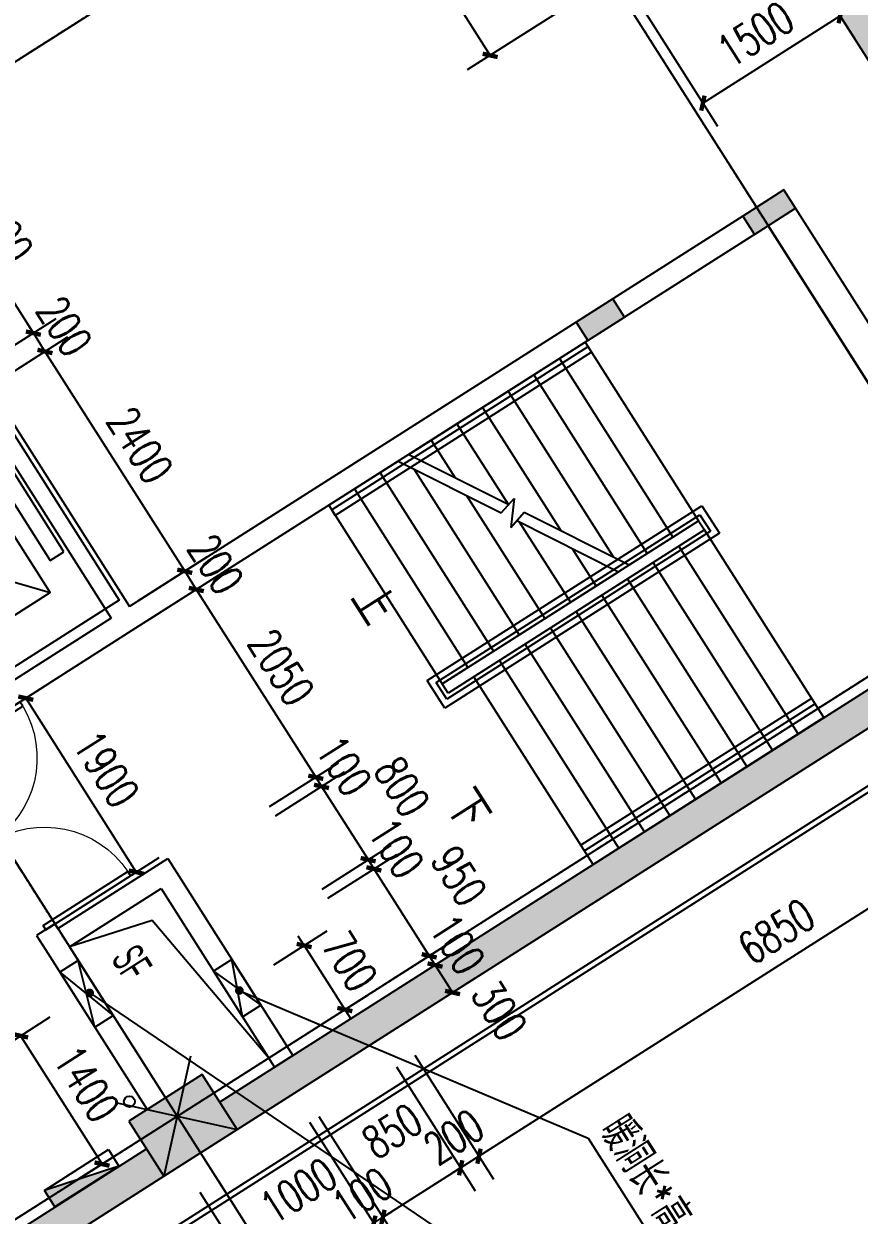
# Model space of a CAD drawing. Extents: x -46296 to 410892, y -135666 to 238728.
# Drawn here: x 126116 to 133817, y 131856 to 142833 of the extents above; entities that cross this region are included whole.
import ezdxf
from ezdxf.xclip import XClip

# ---------------------------------------------------------------- set-up
doc = ezdxf.new("R2010")
doc.units = 0
doc.header["$LTSCALE"] = 10
doc.header["$MEASUREMENT"] = 0
doc.header["$XCLIPFRAME"] = 0
doc.linetypes.add('DOTE', pattern=[2.42, 2, -0.2, 0.02, -0.2])
for name, color, linetype in [('01-标注_尺寸', 124, 'Continuous'), ('01-标注_符号', 200, 'Continuous'), ('02-TEXT_标注', 130, 'Continuous'), ('104-13 B0核心筒$0$02-TEXT_房间', 7, 'Continuous'), ('104-13 B0核心筒$0$05-填充_天正', 26, 'Continuous'), ('104-13 B0核心筒$0$A-E_栏杆', 232, 'Continuous'), ('104-13 B0核心筒$0$A-E_电梯', 171, 'Continuous'), ('104-13 B0核心筒$0$A_STR-砌块墙', 121, 'Continuous'), ('104-13 B0核心筒$0$A_STR-砼墙', 51, 'Continuous'), ('104-13 B0核心筒$0$A_STR-砼柱', 51, 'Continuous'), ('104-13 B0核心筒$0$DIM_SYMB', 3, 'Continuous'), ('104-13 B0核心筒$0$DOOR_FIRE', 220, 'Continuous'), ('104-13 B0核心筒$0$PUB_TEXT', 7, 'Continuous'), ('A-SUR_看线', 231, 'Continuous'), ('A_AXIS-轴线', 36, 'DOTE'), ('EQUIP_消火栓', 7, 'Continuous'), ('PUB_HATCH', 8, 'Continuous'), ('VPIPE-消防', 1, 'TG_XH'), ('看线', 241, 'Continuous')]:
    doc.layers.add(name, color=color, linetype=linetype)
doc.layers.add('04-不打印_面积', color=5, linetype='Continuous', plot=False)
doc.layers.add('104-13 B0核心筒$0$04-不打印_辅助线', color=165, linetype='Continuous', plot=False)
doc.styles.add('104-13 B0核心筒$0$_TCH_DIM', font='ros.shx', dxfattribs={"bigfont": 'jd.shx'})
doc.styles.add('104-13 B0核心筒$0$_TCH_SPACE', font='ros.shx', dxfattribs={"width": 0.75, "height": 5, "bigfont": 'jd.shx'})
doc.styles.add('_TCH_DIM', font='SIMPLEX', dxfattribs={"bigfont": 'GBCBIG'})
doc.styles.add('_TCH_DIM_T3', font='SIMPLEX', dxfattribs={"width": 0.705882, "bigfont": 'GBCBIG'})
doc.styles.add('TG_LINETYPE', font='SIMPLEX', dxfattribs={"width": 0.8, "height": 3, "bigfont": 'HZTXT'})
doc.linetypes.add('TG_XH', pattern='A,5,-0.6,["XH",TG_LINETYPE,S=0.1,R=0,X=-0.52,Y=-0.15],0', length=5.6)
doc.dimstyles.new('_TCH_ARCH&&100', dxfattribs={"dimtxt": 297.5, "dimasz": 100, "dimexe": 250, "dimexo": 300, "dimgap": 126.25, "dimtad": 1, "dimdec": 0, "dimzin": 0, "dimdsep": 46, "dimtxsty": '_TCH_DIM_T3', "dimblk": 'ARCHTICK', "dimcen": 0.09, "dimclrt": 7, "dimazin": 2, "dimtfac": 1, "dimtdec": 0, "dimtix": 1, "dimtmove": 2, "dimatfit": 3, "dimfxl": 0, "dimtolj": 1, "dimtzin": 0, "dimarcsym": 0})

# ---------------------------------------------------------------- blocks, each defined once
blk = doc.blocks.new('104-13 B0核心筒$0$2400x2100')
for p, q in [((650, 1910), (650, 1760)), ((1750, 1910), (650, 1910)), ((1750, 1760), (1750, 1910)), ((650, 1760), (1750, 1760)), ((400, 200), (2000, 1600)), ((400, 1600), (2000, 200))]:
    blk.add_line(p, q)
at = {"color": 0}
for p, q in [((600, 58), (600, 34)), ((1160, 58), (600, 58)), ((1160, 34), (600, 34)), ((1160, 58), (1160, 34)), ((1800, 58), (1240, 58)), ((1240, 58), (1240, 34)), ((1800, 34), (1240, 34)), ((1800, 58), (1800, 34))]:
    blk.add_line(p, q, dxfattribs=at)
blk.add_lwpolyline([(400, 1600), (400, 200), (2000, 200), (2000, 1600), (400, 1600)], close=True)
at = {"layer": '104-13 B0核心筒$0$04-不打印_辅助线'}
blk.add_lwpolyline([(0, 0), (0, 2100), (2400, 2100), (2400, 0), (0, 0)], close=True, dxfattribs=at)
blk = doc.blocks.new('104 轴线')
for p, q in [((-279783, 168880), (-234647, 97919)), ((-287377, 164050), (-242241, 93088)), ((-270370, 111225), (-244634, 127595)), ((-265539, 103631), (-239804, 120001))]:
    blk.add_line(p, q)
blk = doc.blocks.new('104-13 B0核心筒$0$$DorLib2D$00000002')
for p, q in [((-0.5, 0), (-0.5, 0.4875)), ((-0.475, 0.4875), (-0.5, 0.4875)), ((-0.475, 0), (-0.475, 0.4875)), ((0.475, 0), (0.475, 0.4875)), ((0.475, 0.4875), (0.5, 0.4875)), ((0.5, 0), (0.5, 0.4875)), ((-0.5, 0), (-0.475, 0)), ((0.5, 0), (0.475, 0))]:
    blk.add_line(p, q)
at = {"lineweight": 13}
for centre, start, end in [((-0.4875, 0), 0, 88.53072), ((0.4875, 0), 91.46928, 180)]:
    blk.add_arc(centre, 0.4875, start, end, dxfattribs=at)
blk = doc.blocks.new('_FZH')
blk.add_lwpolyline([(-0.5, -0.5), (0.5, -0.5), (0.5, 0.5), (-0.5, 0.5)], close=True)
at = {"layer": 'PUB_HATCH'}
blk.add_solid([(-0.5, -0.5), (0.5, -0.5), (-0.5, 0.5), (0.5, 0.5)], dxfattribs=at)
blk = doc.blocks.new('104-13 B0核心筒')
at = {"layer": '104-13 B0核心筒$0$05-填充_天正'}
for points in [[(49003, 19897), (49001, 19597), (55850, 19600), (55850, 19900)], [(58100, 17600), (57800, 17600), (57800, 9400), (58100, 9400)], [(58100, 8600), (57800, 8600), (57800, 6500), (58100, 6500)]]:
    blk.add_hatch(color=256, dxfattribs=at).paths.add_polyline_path(points)
at = {"layer": '104-13 B0核心筒$0$04-不打印_辅助线'}
for p, q in [((57300, 8600), (58100, 9400)), ((57300, 9400), (58100, 8600))]:
    blk.add_line(p, q, dxfattribs=at)
at = {"layer": '104-13 B0核心筒$0$A-E_栏杆'}
for p, q in [((55550, 13100), (55550, 16100)), ((55550, 16100), (55850, 16100)), ((55610, 13160), (55610, 16040)), ((55610, 16040), (55790, 16040)), ((55790, 16040), (55790, 13160)), ((55850, 16100), (55850, 13100)), ((53750, 16000), (53750, 13200)), ((53810, 16000), (53750, 16000)), ((53810, 16000), (53810, 13200)), ((57590, 16000), (57590, 13480)), ((57650, 16000), (57590, 16000)), ((57650, 16000), (57650, 13480)), ((57650, 13480), (57590, 13480)), ((53810, 13200), (53750, 13200)), ((55850, 13100), (55550, 13100)), ((55790, 13160), (55610, 13160))]:
    blk.add_line(p, q, dxfattribs=at)
at = {"layer": '104-13 B0核心筒$0$A-E_电梯'}
for p, q in [((53700, 14074), (53700, 16000)), ((53700, 16000), (55650, 16000)), ((55650, 15243), (55650, 16000)), ((55750, 16000), (55750, 13480)), ((57800, 16000), (55750, 16000)), ((57800, 16000), (57800, 13480)), ((53700, 15720), (55650, 15720)), ((57800, 15720), (55750, 15720)), ((53700, 15440), (55650, 15440)), ((57800, 15440), (55750, 15440)), ((53700, 15160), (55512, 15160)), ((54721, 14686), (55650, 15243)), ((57800, 15160), (55750, 15160)), ((54749, 14586), (55650, 15126)), ((55650, 13200), (55650, 15126)), ((53700, 14880), (55045, 14880)), ((55239, 14880), (55650, 14880)), ((57800, 14880), (55750, 14880)), ((53700, 14074), (54584, 14604)), ((53700, 14600), (54578, 14600)), ((54612, 14504), (54563, 14676)), ((54563, 14676), (54772, 14506)), ((54772, 14506), (54721, 14686)), ((54772, 14600), (55650, 14600)), ((57800, 14600), (55750, 14600)), ((53700, 13957), (54612, 14504)), ((53700, 14320), (54111, 14320)), ((54305, 14320), (55650, 14320)), ((57800, 14320), (55750, 14320)), ((53700, 13200), (53700, 13957)), ((53838, 14040), (55650, 14040)), ((57800, 14040), (55750, 14040)), ((53700, 13760), (55650, 13760)), ((57800, 13760), (55750, 13760)), ((53700, 13480), (55650, 13480)), ((55650, 13480), (55650, 13200)), ((57800, 13480), (55750, 13480)), ((53700, 13200), (55650, 13200))]:
    blk.add_line(p, q, dxfattribs=at)
blk.add_lwpolyline([(55750, 13200), (55650, 13200), (55650, 16000), (55750, 16000)], close=True, dxfattribs=at)
at = {"layer": '104-13 B0核心筒$0$A_STR-砌块墙'}
for p, q in [((57500, 18300), (53700, 18300)), ((57500, 18000), (53700, 18000)), ((53500, 17850), (53500, 16430)), ((53700, 17850), (53700, 16430)), ((53500, 16030), (53500, 11150)), ((53700, 16030), (53700, 11050)), ((51000, 11150), (53500, 11150)), ((53700, 11050), (53700, 9000)), ((51100, 10950), (53500, 10950)), ((53500, 10950), (53500, 9000)), ((55650, 9000), (55650, 10200)), ((55650, 10200), (57800, 10200)), ((57800, 10200), (57800, 10000)), ((55850, 9000), (55850, 10000)), ((55850, 10000), (57800, 10000)), ((55650, 9000), (55600, 9000)), ((55600, 9000), (55600, 8800)), ((55850, 9000), (57500, 9000)), ((55600, 8800), (55750, 8800)), ((55750, 8800), (57500, 8800))]:
    blk.add_line(p, q, dxfattribs=at)
at = {"layer": '104-13 B0核心筒$0$A_STR-砼墙'}
for p, q in [((55850, 19600), (49001, 19597)), ((57800, 9400), (57800, 17600)), ((58100, 9400), (58100, 17600)), ((57800, 6500), (57800, 8600)), ((58100, 6500), (58100, 8600))]:
    blk.add_line(p, q, dxfattribs=at)
at = {"layer": '104-13 B0核心筒$0$DIM_SYMB'}
for points in [[(56725, 13060, 0, 0, 0), (56725, 17000, 0, 0, 0), (54675, 17000, 0, 0, 0), (54675, 15180, 80, 0, 0), (54675, 14880, 0, 0, 0)], [(54675, 13340, 0, 0, 0), (54675, 14300, 80, 0, 0), (54675, 14600, 0, 0, 0)]]:
    blk.add_lwpolyline(points, format="xyseb", dxfattribs=at)
blk.add_lwpolyline([(57700, 10000), (56055, 9773), (55850, 9000)], dxfattribs=at)
at = {"layer": '104-13 B0核心筒$0$04-不打印_辅助线'}
ref = blk.add_blockref('104 轴线', (287656, 163437), dxfattribs=dict(at, rotation=57.54087654753761))
XClip(ref).set_block_clipping_path([(-308258.2439484803, 159880.9876684749), (-256882.7738956955, 79110.5487782021), (-223300.1845035219, 100471.3503204154), (-274675.6545563068, 181241.7892106881)])
at = {"layer": '104-13 B0核心筒$0$A-E_电梯'}
blk.add_blockref('104-13 B0核心筒$0$2400x2100', (51000, 9000), dxfattribs=at)
at = {"layer": '104-13 B0核心筒$0$A_STR-砼柱'}
for p, xscale, yscale, zscale in [((53600, 18075), 200.0000000000291, 450, 450), ((53600, 16230), 200, 400, 400)]:
    blk.add_blockref('_FZH', p, dxfattribs=dict(at, xscale=xscale, yscale=yscale, zscale=zscale))
at = {"layer": '104-13 B0核心筒$0$A_STR-砼柱', "xscale": 599.9829839620361, "yscale": 799.9995828857645, "zscale": 799.9995828857645, "rotation": 359.9999999999944}
blk.add_blockref('_FZH', (57800, 9000), dxfattribs=at)
at = {"layer": '104-13 B0核心筒$0$DOOR_FIRE', "xscale": -1900, "yscale": 1900, "zscale": 200}
blk.add_blockref('104-13 B0核心筒$0$$DorLib2D$00000002', (54650, 8900), dxfattribs=at)
at = {"layer": '104-13 B0核心筒$0$02-TEXT_房间', "style": '104-13 B0核心筒$0$_TCH_SPACE', "width": 0.529412}
blk.add_text('SF', height=297.5, dxfattribs=at).set_placement((56146, 9259))
at = {"layer": '104-13 B0核心筒$0$PUB_TEXT', "style": '104-13 B0核心筒$0$_TCH_DIM'}
for s, p in [('上', (54522, 12885)), ('下', (56585, 12605))]:
    blk.add_text(s, height=347, dxfattribs=at).set_placement(p)
blk = doc.blocks.new('$TwtSys$00000434')
for p, q in [((-0.5, 0.5), (-0.5, -0.5)), ((-0.5, -0.5), (0.5, 0.5)), ((0.5, 0.5), (-0.5, 0.5)), ((0.5, -0.5), (0.5, 0.5)), ((-0.5, -0.5), (0.5, -0.5))]:
    blk.add_line(p, q)
blk.add_solid([(0.5, -0.5), (0.5, 0.5), (-0.5, -0.5)])
blk = doc.blocks.new('A$C6D2E7AD0')
at = {"layer": 'VPIPE-消防', "linetype": 'Continuous'}
blk.add_circle((46826, -41679), 50, dxfattribs=at)
at = {"layer": 'EQUIP_消火栓', "xscale": -700, "yscale": 180, "zscale": 700, "rotation": 32.45912345246265}
blk.add_blockref('$TwtSys$00000434', (46386, -42385), dxfattribs=at)
blk = doc.blocks.new('_ArchTick')
at = {"color": 0, "linetype": 'ByBlock', "const_width": 0.4}
blk.add_lwpolyline([(-0.5, -0.5), (0.5, 0.5)], dxfattribs=at)
blk = doc.blocks.new('*D2002')
at = {"layer": '01-标注_尺寸', "color": 0, "lineweight": -2, "transparency": 16777216}
for p, q in [((126357, 133681), (125875, 133374)), ((126086, 133509), (126837, 132327)), ((127108, 132499), (126627, 132193))]:
    blk.add_line(p, q, dxfattribs=at)
at = {"layer": 'Defpoints', "color": 0, "transparency": 16777216}
for p in [(126610, 133842), (127361, 132660), (126837, 132327)]:
    blk.add_point(p, dxfattribs=at)
at = {"layer": '01-标注_尺寸', "color": 0, "lineweight": -2, "transparency": 16777216, "xscale": 100, "yscale": 100, "zscale": 100}
for p, rotation in [((126086, 133509), 122.4591234524618), ((126837, 132327), 302.4591234524618)]:
    blk.add_blockref('_ArchTick', p, dxfattribs=dict(at, rotation=rotation))
at = {"layer": '01-标注_尺寸', "color": 7, "transparency": 16777216, "insert": (126694, 133066), "char_height": 297.5, "attachment_point": 5, "rotation": 302.4591, "style": '_TCH_DIM_T3'}
blk.add_mtext('\\A1;1400', dxfattribs=at)
blk = doc.blocks.new('*D2003')
at = {"layer": '01-标注_尺寸', "color": 0, "lineweight": -2, "transparency": 16777216}
for p, q in [((128420, 134163), (128911, 134476)), ((128700, 134341), (128646, 134426)), ((128700, 134341), (129075, 133751)), ((128796, 133573), (129286, 133885)), ((129075, 133751), (129129, 133666))]:
    blk.add_line(p, q, dxfattribs=at)
at = {"layer": 'Defpoints', "color": 0, "transparency": 16777216}
for p in [(128167, 134003), (129075, 133751), (128542, 133412)]:
    blk.add_point(p, dxfattribs=at)
at = {"layer": '01-标注_尺寸', "color": 0, "lineweight": -2, "transparency": 16777216, "xscale": 100, "yscale": 100, "zscale": 100}
for p, rotation in [((128700, 134341), 302.4493324384997), ((129075, 133751), 122.4493324384996)]:
    blk.add_blockref('_ArchTick', p, dxfattribs=dict(at, rotation=rotation))
at = {"layer": '01-标注_尺寸', "color": 7, "transparency": 16777216, "insert": (129120, 134194), "char_height": 297.5, "attachment_point": 5, "rotation": 302.4493, "style": '_TCH_DIM_T3'}
blk.add_mtext('\\A1;700', dxfattribs=at)
blk = doc.blocks.new('*D2014')
at = {"layer": '01-标注_尺寸', "color": 0, "lineweight": -2, "transparency": 16777216}
for p, q in [((130285, 144830), (129130, 144096)), ((129341, 144230), (130415, 142542)), ((131358, 143142), (130204, 142408))]:
    blk.add_line(p, q, dxfattribs=at)
at = {"layer": 'Defpoints', "color": 0, "transparency": 16777216}
for p in [(130538, 144991), (131611, 143303), (130415, 142542)]:
    blk.add_point(p, dxfattribs=at)
at = {"layer": '01-标注_尺寸', "color": 0, "lineweight": -2, "transparency": 16777216, "xscale": 100, "yscale": 100, "zscale": 100}
for p, rotation in [((129341, 144230), 122.4591234524629), ((130415, 142542), 302.4591234524629)]:
    blk.add_blockref('_ArchTick', p, dxfattribs=dict(at, rotation=rotation))
at = {"layer": '01-标注_尺寸', "color": 7, "transparency": 16777216, "insert": (130110, 143533), "char_height": 297.5, "attachment_point": 5, "rotation": 302.4591, "style": '_TCH_DIM_T3'}
blk.add_mtext('\\A1;2000', dxfattribs=at)
blk = doc.blocks.new('*D2016')
at = {"layer": '01-标注_尺寸', "color": 0, "lineweight": -2, "transparency": 16777216}
for p, q in [((133038, 143856), (133776, 142696)), ((131773, 143050), (132511, 141891)), ((132376, 142102), (133642, 142907))]:
    blk.add_line(p, q, dxfattribs=at)
at = {"layer": 'Defpoints', "color": 0, "transparency": 16777216}
for p in [(132877, 144109), (131611, 143303), (133642, 142907)]:
    blk.add_point(p, dxfattribs=at)
at = {"layer": '01-标注_尺寸', "color": 0, "lineweight": -2, "transparency": 16777216, "xscale": 100, "yscale": 100, "zscale": 100}
for p, rotation in [((133642, 142907), 32.48004687060504), ((132376, 142102), 212.480046870605)]:
    blk.add_blockref('_ArchTick', p, dxfattribs=dict(at, rotation=rotation))
at = {"layer": '01-标注_尺寸', "color": 7, "transparency": 16777216, "insert": (132861, 142737), "char_height": 297.5, "attachment_point": 5, "rotation": 32.48, "style": '_TCH_DIM_T3'}
blk.add_mtext('\\A1;1500', dxfattribs=at)
blk = doc.blocks.new('*D2050')
at = {"layer": '01-标注_尺寸', "color": 0, "lineweight": -2, "transparency": 16777216}
for p, q in [((125468, 136197), (126345, 136754)), ((126134, 136620), (127153, 135017)), ((126487, 134593), (127364, 135151))]:
    blk.add_line(p, q, dxfattribs=at)
at = {"layer": 'Defpoints', "color": 0, "transparency": 16777216}
for p in [(125214, 136036), (127153, 135017), (126234, 134432)]:
    blk.add_point(p, dxfattribs=at)
at = {"layer": '01-标注_尺寸', "color": 0, "lineweight": -2, "transparency": 16777216, "xscale": 100, "yscale": 100, "zscale": 100}
for p, rotation in [((126134, 136620), 122.4591234524633), ((127153, 135017), 302.4591234524633)]:
    blk.add_blockref('_ArchTick', p, dxfattribs=dict(at, rotation=rotation))
at = {"layer": '01-标注_尺寸', "color": 7, "transparency": 16777216, "insert": (126876, 135966), "char_height": 297.5, "attachment_point": 5, "rotation": 302.4591, "style": '_TCH_DIM_T3'}
blk.add_mtext('\\A1;1900', dxfattribs=at)
blk = doc.blocks.new('*D2062')
at = {"layer": '01-标注_尺寸', "color": 0, "lineweight": -2, "transparency": 16777216}
for p, q in [((135500, 137007), (136226, 135866)), ((130312, 132400), (136092, 136076)), ((129720, 133331), (130446, 132189))]:
    blk.add_line(p, q, dxfattribs=at)
at = {"layer": 'Defpoints', "color": 0, "transparency": 16777216}
for p in [(135339, 137261), (136092, 136076), (129559, 133584)]:
    blk.add_point(p, dxfattribs=at)
at = {"layer": '01-标注_尺寸', "color": 0, "lineweight": -2, "transparency": 16777216, "xscale": 100, "yscale": 100, "zscale": 100}
for p, rotation in [((136092, 136076), 32.45912345245881), ((130312, 132400), 212.4591234524588)]:
    blk.add_blockref('_ArchTick', p, dxfattribs=dict(at, rotation=rotation))
at = {"layer": '01-标注_尺寸', "color": 7, "transparency": 16777216, "insert": (133054, 134470), "char_height": 297.5, "attachment_point": 5, "rotation": 32.4591, "style": '_TCH_DIM_T3'}
blk.add_mtext('\\A1;6850', dxfattribs=at)
blk = doc.blocks.new('*D2063')
at = {"layer": '01-标注_尺寸', "color": 0, "lineweight": -2, "transparency": 16777216}
for p, q in [((129720, 133331), (130446, 132189)), ((129551, 133224), (130277, 132082)), ((130143, 132293), (130312, 132400)), ((130312, 132400), (130396, 132454)), ((130143, 132293), (130059, 132239))]:
    blk.add_line(p, q, dxfattribs=at)
at = {"layer": 'Defpoints', "color": 0, "transparency": 16777216}
for p in [(129559, 133584), (129390, 133477), (130312, 132400)]:
    blk.add_point(p, dxfattribs=at)
at = {"layer": '01-标注_尺寸', "color": 0, "lineweight": -2, "transparency": 16777216, "xscale": 100, "yscale": 100, "zscale": 100}
for p, rotation in [((130312, 132400), 212.4591234524619), ((130143, 132293), 32.45912345246195)]:
    blk.add_blockref('_ArchTick', p, dxfattribs=dict(at, rotation=rotation))
at = {"layer": '01-标注_尺寸', "color": 7, "transparency": 16777216, "insert": (130080, 132578), "char_height": 297.5, "attachment_point": 5, "rotation": 32.4591, "style": '_TCH_DIM_T3'}
blk.add_mtext('\\A1;200', dxfattribs=at)
blk = doc.blocks.new('*D2064')
at = {"layer": '01-标注_尺寸', "color": 0, "lineweight": -2, "transparency": 16777216}
for p, q in [((129551, 133224), (130277, 132082)), ((128834, 132767), (129560, 131626)), ((129426, 131837), (130143, 132293))]:
    blk.add_line(p, q, dxfattribs=at)
at = {"layer": 'Defpoints', "color": 0, "transparency": 16777216}
for p in [(129390, 133477), (128673, 133021), (130143, 132293)]:
    blk.add_point(p, dxfattribs=at)
at = {"layer": '01-标注_尺寸', "color": 0, "lineweight": -2, "transparency": 16777216, "xscale": 100, "yscale": 100, "zscale": 100}
for p, rotation in [((130143, 132293), 32.45912345245824), ((129426, 131837), 212.4591234524582)]:
    blk.add_blockref('_ArchTick', p, dxfattribs=dict(at, rotation=rotation))
at = {"layer": '01-标注_尺寸', "color": 7, "transparency": 16777216, "insert": (129512, 132632), "char_height": 297.5, "attachment_point": 5, "rotation": 32.4591, "style": '_TCH_DIM_T3'}
blk.add_mtext('\\A1;850', dxfattribs=at)
blk = doc.blocks.new('*D2065')
at = {"layer": '01-标注_尺寸', "color": 0, "lineweight": -2, "transparency": 16777216}
for p, q in [((128749, 132714), (129476, 131572)), ((128834, 132767), (129560, 131626)), ((129342, 131783), (129426, 131837)), ((129426, 131837), (129510, 131890)), ((129342, 131783), (129257, 131729))]:
    blk.add_line(p, q, dxfattribs=at)
at = {"layer": 'Defpoints', "color": 0, "transparency": 16777216}
for p in [(128588, 132967), (128673, 133021), (129426, 131837)]:
    blk.add_point(p, dxfattribs=at)
at = {"layer": '01-标注_尺寸', "color": 0, "lineweight": -2, "transparency": 16777216, "xscale": 100, "yscale": 100, "zscale": 100}
for p, rotation in [((129342, 131783), 32.45912345245556), ((129426, 131837), 212.4591234524555)]:
    blk.add_blockref('_ArchTick', p, dxfattribs=dict(at, rotation=rotation))
at = {"layer": '01-标注_尺寸', "color": 7, "transparency": 16777216, "insert": (129236, 132042), "char_height": 297.5, "attachment_point": 5, "rotation": 32.4591, "style": '_TCH_DIM_T3'}
blk.add_mtext('\\A1;100', dxfattribs=at)
blk = doc.blocks.new('*D2066')
at = {"layer": '01-标注_尺寸', "color": 0, "lineweight": -2, "transparency": 16777216}
for p, q in [((128749, 132714), (129476, 131572)), ((127906, 132177), (128632, 131035)), ((128498, 131246), (129342, 131783))]:
    blk.add_line(p, q, dxfattribs=at)
at = {"layer": 'Defpoints', "color": 0, "transparency": 16777216}
for p in [(128588, 132967), (127745, 132430), (129342, 131783)]:
    blk.add_point(p, dxfattribs=at)
at = {"layer": '01-标注_尺寸', "color": 0, "lineweight": -2, "transparency": 16777216, "xscale": 100, "yscale": 100, "zscale": 100}
for p, rotation in [((129342, 131783), 32.45912345245849), ((128498, 131246), 212.4591234524585)]:
    blk.add_blockref('_ArchTick', p, dxfattribs=dict(at, rotation=rotation))
at = {"layer": '01-标注_尺寸', "color": 7, "transparency": 16777216, "insert": (128648, 132082), "char_height": 297.5, "attachment_point": 5, "rotation": 32.4591, "style": '_TCH_DIM_T3'}
blk.add_mtext('\\A1;1000', dxfattribs=at)
blk = doc.blocks.new('*D2067')
at = {"layer": '01-标注_尺寸', "color": 0, "lineweight": -2, "transparency": 16777216}
for p, q in [((127906, 132177), (128632, 131035)), ((127737, 132070), (128463, 130928)), ((128498, 131246), (128582, 131300)), ((128329, 131139), (128498, 131246)), ((128329, 131139), (128245, 131085))]:
    blk.add_line(p, q, dxfattribs=at)
at = {"layer": 'Defpoints', "color": 0, "transparency": 16777216}
for p in [(127745, 132430), (127576, 132323), (128498, 131246)]:
    blk.add_point(p, dxfattribs=at)
at = {"layer": '01-标注_尺寸', "color": 0, "lineweight": -2, "transparency": 16777216, "xscale": 100, "yscale": 100, "zscale": 100}
for p, rotation in [((128498, 131246), 212.4591234524655), ((128329, 131139), 32.45912345246546)]:
    blk.add_blockref('_ArchTick', p, dxfattribs=dict(at, rotation=rotation))
at = {"layer": '01-标注_尺寸', "color": 7, "transparency": 16777216, "insert": (128266, 131425), "char_height": 297.5, "attachment_point": 5, "rotation": 32.4591, "style": '_TCH_DIM_T3'}
blk.add_mtext('\\A1;200', dxfattribs=at)
blk = doc.blocks.new('*D2068')
at = {"layer": '01-标注_尺寸', "color": 0, "lineweight": -2, "transparency": 16777216}
for p, q in [((127737, 132070), (128463, 130928)), ((126473, 129958), (128329, 131139)), ((125881, 130889), (126607, 129747))]:
    blk.add_line(p, q, dxfattribs=at)
at = {"layer": 'Defpoints', "color": 0, "transparency": 16777216}
for p in [(127576, 132323), (125720, 131142), (128329, 131139)]:
    blk.add_point(p, dxfattribs=at)
at = {"layer": '01-标注_尺寸', "color": 0, "lineweight": -2, "transparency": 16777216, "xscale": 100, "yscale": 100, "zscale": 100}
for p, rotation in [((128329, 131139), 32.45912345245888), ((126473, 129958), 212.4591234524589)]:
    blk.add_blockref('_ArchTick', p, dxfattribs=dict(at, rotation=rotation))
at = {"layer": '01-标注_尺寸', "color": 7, "transparency": 16777216, "insert": (127253, 130781), "char_height": 297.5, "attachment_point": 5, "rotation": 32.4591, "style": '_TCH_DIM_T3'}
blk.add_mtext('\\A1;2200', dxfattribs=at)
blk = doc.blocks.new('*D2075')
at = {"layer": '01-标注_尺寸', "color": 0, "lineweight": -2, "transparency": 16777216}
for p, q in [((130095, 145504), (129663, 146183)), ((124018, 142296), (129798, 145972)), ((124316, 141827), (123884, 142507))]:
    blk.add_line(p, q, dxfattribs=at)
at = {"layer": 'Defpoints', "color": 0, "transparency": 16777216}
for p in [(129798, 145972), (130256, 145251), (124477, 141574)]:
    blk.add_point(p, dxfattribs=at)
at = {"layer": '01-标注_尺寸', "color": 0, "lineweight": -2, "transparency": 16777216, "xscale": 100, "yscale": 100, "zscale": 100}
for p, rotation in [((129798, 145972), 32.45912345245912), ((124018, 142296), 212.4591234524591)]:
    blk.add_blockref('_ArchTick', p, dxfattribs=dict(at, rotation=rotation))
at = {"layer": '01-标注_尺寸', "color": 7, "transparency": 16777216, "insert": (126760, 144366), "char_height": 297.5, "attachment_point": 5, "rotation": 32.4591, "style": '_TCH_DIM_T3'}
blk.add_mtext('\\A1;6850', dxfattribs=at)
blk = doc.blocks.new('*D2116')
at = {"layer": '01-标注_尺寸', "color": 0, "lineweight": -2, "transparency": 16777216}
for p, q in [((129482, 133891), (130118, 134295)), ((129907, 134161), (130068, 133908)), ((129643, 133638), (130279, 134042))]:
    blk.add_line(p, q, dxfattribs=at)
at = {"layer": 'Defpoints', "color": 0, "transparency": 16777216}
for p in [(130068, 133908), (129229, 133730), (129390, 133477)]:
    blk.add_point(p, dxfattribs=at)
at = {"layer": '01-标注_尺寸', "color": 0, "lineweight": -2, "transparency": 16777216, "xscale": 100, "yscale": 100, "zscale": 100}
for p, rotation in [((129907, 134161), 122.459123452463), ((130068, 133908), 302.459123452463)]:
    blk.add_blockref('_ArchTick', p, dxfattribs=dict(at, rotation=rotation))
at = {"layer": '01-标注_尺寸', "color": 7, "transparency": 16777216, "insert": (130499, 133743), "char_height": 297.5, "attachment_point": 5, "rotation": 302.4591, "style": '_TCH_DIM_T3'}
blk.add_mtext('\\A1;300', dxfattribs=at)
blk = doc.blocks.new('*D2117')
at = {"layer": '01-标注_尺寸', "color": 0, "lineweight": -2, "transparency": 16777216}
for p, q in [((129429, 133975), (130064, 134380)), ((129482, 133891), (130118, 134295)), ((129853, 134246), (129800, 134330)), ((129853, 134246), (129907, 134161)), ((129907, 134161), (129961, 134077))]:
    blk.add_line(p, q, dxfattribs=at)
at = {"layer": 'Defpoints', "color": 0, "transparency": 16777216}
for p in [(129907, 134161), (129175, 133814), (129229, 133730)]:
    blk.add_point(p, dxfattribs=at)
at = {"layer": '01-标注_尺寸', "color": 0, "lineweight": -2, "transparency": 16777216, "xscale": 100, "yscale": 100, "zscale": 100}
for p, rotation in [((129853, 134246), 302.4591234524621), ((129907, 134161), 122.459123452462)]:
    blk.add_blockref('_ArchTick', p, dxfattribs=dict(at, rotation=rotation))
at = {"layer": '01-标注_尺寸', "color": 7, "transparency": 16777216, "insert": (130112, 134351), "char_height": 297.5, "attachment_point": 5, "rotation": 302.4591, "style": '_TCH_DIM_T3'}
blk.add_mtext('\\A1;100', dxfattribs=at)
blk = doc.blocks.new('*D2118')
at = {"layer": '01-标注_尺寸', "color": 0, "lineweight": -2, "transparency": 16777216}
for p, q in [((128919, 134777), (129554, 135181)), ((129343, 135047), (129853, 134246)), ((129429, 133975), (130064, 134380))]:
    blk.add_line(p, q, dxfattribs=at)
at = {"layer": 'Defpoints', "color": 0, "transparency": 16777216}
for p in [(128666, 134616), (129853, 134246), (129175, 133814)]:
    blk.add_point(p, dxfattribs=at)
at = {"layer": '01-标注_尺寸', "color": 0, "lineweight": -2, "transparency": 16777216, "xscale": 100, "yscale": 100, "zscale": 100}
for p, rotation in [((129343, 135047), 122.4591234524617), ((129853, 134246), 302.4591234524617)]:
    blk.add_blockref('_ArchTick', p, dxfattribs=dict(at, rotation=rotation))
at = {"layer": '01-标注_尺寸', "color": 7, "transparency": 16777216, "insert": (130126, 134982), "char_height": 297.5, "attachment_point": 5, "rotation": 302.4591, "style": '_TCH_DIM_T3'}
blk.add_mtext('\\A1;950', dxfattribs=at)
blk = doc.blocks.new('*D2119')
at = {"layer": '01-标注_尺寸', "color": 0, "lineweight": -2, "transparency": 16777216}
for p, q in [((128865, 134861), (129501, 135266)), ((128919, 134777), (129554, 135181)), ((129290, 135132), (129236, 135216)), ((129290, 135132), (129343, 135047)), ((129343, 135047), (129397, 134963))]:
    blk.add_line(p, q, dxfattribs=at)
at = {"layer": 'Defpoints', "color": 0, "transparency": 16777216}
for p in [(129343, 135047), (128612, 134700), (128666, 134616)]:
    blk.add_point(p, dxfattribs=at)
at = {"layer": '01-标注_尺寸', "color": 0, "lineweight": -2, "transparency": 16777216, "xscale": 100, "yscale": 100, "zscale": 100}
for p, rotation in [((129290, 135132), 302.4591234524582), ((129343, 135047), 122.4591234524583)]:
    blk.add_blockref('_ArchTick', p, dxfattribs=dict(at, rotation=rotation))
at = {"layer": '01-标注_尺寸', "color": 7, "transparency": 16777216, "insert": (129549, 135237), "char_height": 297.5, "attachment_point": 5, "rotation": 302.4591, "style": '_TCH_DIM_T3'}
blk.add_mtext('\\A1;100', dxfattribs=at)
blk = doc.blocks.new('*D2120')
at = {"layer": '01-标注_尺寸', "color": 0, "lineweight": -2, "transparency": 16777216}
for p, q in [((128436, 135536), (129071, 135941)), ((128860, 135807), (129290, 135132)), ((128865, 134861), (129501, 135266))]:
    blk.add_line(p, q, dxfattribs=at)
at = {"layer": 'Defpoints', "color": 0, "transparency": 16777216}
for p in [(128182, 135375), (129290, 135132), (128612, 134700)]:
    blk.add_point(p, dxfattribs=at)
at = {"layer": '01-标注_尺寸', "color": 0, "lineweight": -2, "transparency": 16777216, "xscale": 100, "yscale": 100, "zscale": 100}
for p, rotation in [((128860, 135807), 122.4591234524624), ((129290, 135132), 302.4591234524624)]:
    blk.add_blockref('_ArchTick', p, dxfattribs=dict(at, rotation=rotation))
at = {"layer": '01-标注_尺寸', "color": 7, "transparency": 16777216, "insert": (129602, 135804), "char_height": 297.5, "attachment_point": 5, "rotation": 302.4591, "style": '_TCH_DIM_T3'}
blk.add_mtext('\\A1;800', dxfattribs=at)
blk = doc.blocks.new('*D2121')
at = {"layer": '01-标注_尺寸', "color": 0, "lineweight": -2, "transparency": 16777216}
for p, q in [((128382, 135621), (129018, 136025)), ((128436, 135536), (129071, 135941)), ((128807, 135891), (128753, 135975)), ((128807, 135891), (128860, 135807)), ((128860, 135807), (128914, 135722))]:
    blk.add_line(p, q, dxfattribs=at)
at = {"layer": 'Defpoints', "color": 0, "transparency": 16777216}
for p in [(128860, 135807), (128129, 135460), (128182, 135375)]:
    blk.add_point(p, dxfattribs=at)
at = {"layer": '01-标注_尺寸', "color": 0, "lineweight": -2, "transparency": 16777216, "xscale": 100, "yscale": 100, "zscale": 100}
for p, rotation in [((128807, 135891), 302.4591234524663), ((128860, 135807), 122.4591234524663)]:
    blk.add_blockref('_ArchTick', p, dxfattribs=dict(at, rotation=rotation))
at = {"layer": '01-标注_尺寸', "color": 7, "transparency": 16777216, "insert": (129066, 135996), "char_height": 297.5, "attachment_point": 5, "rotation": 302.4591, "style": '_TCH_DIM_T3'}
blk.add_mtext('\\A1;100', dxfattribs=at)
blk = doc.blocks.new('*D2122')
at = {"layer": '01-标注_尺寸', "color": 0, "lineweight": -2, "transparency": 16777216}
for p, q in [((127282, 137350), (127917, 137755)), ((127706, 137621), (128807, 135891)), ((128382, 135621), (129018, 136025))]:
    blk.add_line(p, q, dxfattribs=at)
at = {"layer": 'Defpoints', "color": 0, "transparency": 16777216}
for p in [(127029, 137189), (128807, 135891), (128129, 135460)]:
    blk.add_point(p, dxfattribs=at)
at = {"layer": '01-标注_尺寸', "color": 0, "lineweight": -2, "transparency": 16777216, "xscale": 100, "yscale": 100, "zscale": 100}
for p, rotation in [((127706, 137621), 122.4591234524613), ((128807, 135891), 302.4591234524613)]:
    blk.add_blockref('_ArchTick', p, dxfattribs=dict(at, rotation=rotation))
at = {"layer": '01-标注_尺寸', "color": 7, "transparency": 16777216, "insert": (128489, 136903), "char_height": 297.5, "attachment_point": 5, "rotation": 302.4591, "style": '_TCH_DIM_T3'}
blk.add_mtext('\\A1;2050', dxfattribs=at)
blk = doc.blocks.new('*D2123')
at = {"layer": '01-标注_尺寸', "color": 0, "lineweight": -2, "transparency": 16777216}
for p, q in [((127174, 137519), (127810, 137924)), ((127599, 137789), (127545, 137874)), ((127599, 137789), (127706, 137621)), ((127282, 137350), (127917, 137755)), ((127706, 137621), (127760, 137536))]:
    blk.add_line(p, q, dxfattribs=at)
at = {"layer": 'Defpoints', "color": 0, "transparency": 16777216}
for p in [(127706, 137621), (126921, 137358), (127029, 137189)]:
    blk.add_point(p, dxfattribs=at)
at = {"layer": '01-标注_尺寸', "color": 0, "lineweight": -2, "transparency": 16777216, "xscale": 100, "yscale": 100, "zscale": 100}
for p, rotation in [((127599, 137789), 302.4591234524627), ((127706, 137621), 122.4591234524627)]:
    blk.add_blockref('_ArchTick', p, dxfattribs=dict(at, rotation=rotation))
at = {"layer": '01-标注_尺寸', "color": 7, "transparency": 16777216, "insert": (127885, 137853), "char_height": 297.5, "attachment_point": 5, "rotation": 302.4591, "style": '_TCH_DIM_T3'}
blk.add_mtext('\\A1;200', dxfattribs=at)
blk = doc.blocks.new('*D2124')
at = {"layer": '01-标注_尺寸', "color": 0, "lineweight": -2, "transparency": 16777216}
for p, q in [((125886, 139544), (126522, 139949)), ((126311, 139814), (127599, 137789)), ((127174, 137519), (127810, 137924))]:
    blk.add_line(p, q, dxfattribs=at)
at = {"layer": 'Defpoints', "color": 0, "transparency": 16777216}
for p in [(125633, 139383), (127599, 137789), (126921, 137358)]:
    blk.add_point(p, dxfattribs=at)
at = {"layer": '01-标注_尺寸', "color": 0, "lineweight": -2, "transparency": 16777216, "xscale": 100, "yscale": 100, "zscale": 100}
for p, rotation in [((126311, 139814), 122.4591234524619), ((127599, 137789), 302.4591234524619)]:
    blk.add_blockref('_ArchTick', p, dxfattribs=dict(at, rotation=rotation))
at = {"layer": '01-标注_尺寸', "color": 7, "transparency": 16777216, "insert": (127187, 138950), "char_height": 297.5, "attachment_point": 5, "rotation": 302.4591, "style": '_TCH_DIM_T3'}
blk.add_mtext('\\A1;2400', dxfattribs=at)
blk = doc.blocks.new('*D2125')
at = {"layer": '01-标注_尺寸', "color": 0, "lineweight": -2, "transparency": 16777216}
for p, q in [((125779, 139713), (126415, 140117)), ((126204, 139983), (126150, 140068)), ((126204, 139983), (126311, 139814)), ((125886, 139544), (126522, 139949)), ((126311, 139814), (126365, 139730))]:
    blk.add_line(p, q, dxfattribs=at)
at = {"layer": 'Defpoints', "color": 0, "transparency": 16777216}
for p in [(126311, 139814), (125526, 139552), (125633, 139383)]:
    blk.add_point(p, dxfattribs=at)
at = {"layer": '01-标注_尺寸', "color": 0, "lineweight": -2, "transparency": 16777216, "xscale": 100, "yscale": 100, "zscale": 100}
for p, rotation in [((126204, 139983), 302.4591234524626), ((126311, 139814), 122.4591234524626)]:
    blk.add_blockref('_ArchTick', p, dxfattribs=dict(at, rotation=rotation))
at = {"layer": '01-标注_尺寸', "color": 7, "transparency": 16777216, "insert": (126489, 140046), "char_height": 297.5, "attachment_point": 5, "rotation": 302.4591, "style": '_TCH_DIM_T3'}
blk.add_mtext('\\A1;200', dxfattribs=at)
blk = doc.blocks.new('*D2126')
at = {"layer": '01-标注_尺寸', "color": 0, "lineweight": -2, "transparency": 16777216}
for p, q in [((124706, 141401), (125341, 141805)), ((125130, 141671), (126204, 139983)), ((125779, 139713), (126415, 140117))]:
    blk.add_line(p, q, dxfattribs=at)
at = {"layer": 'Defpoints', "color": 0, "transparency": 16777216}
for p in [(124452, 141240), (126204, 139983), (125526, 139552)]:
    blk.add_point(p, dxfattribs=at)
at = {"layer": '01-标注_尺寸', "color": 0, "lineweight": -2, "transparency": 16777216, "xscale": 100, "yscale": 100, "zscale": 100}
for p, rotation in [((125130, 141671), 122.4591234524619), ((126204, 139983), 302.4591234524619)]:
    blk.add_blockref('_ArchTick', p, dxfattribs=dict(at, rotation=rotation))
at = {"layer": '01-标注_尺寸', "color": 7, "transparency": 16777216, "insert": (125899, 140975), "char_height": 297.5, "attachment_point": 5, "rotation": 302.4591, "style": '_TCH_DIM_T3'}
blk.add_mtext('\\A1;2000', dxfattribs=at)

msp = doc.modelspace()

# ---------------------------------------------------------------- linework, layer by layer
at = {"layer": '01-标注_符号'}
for p, q in [((128102.4, 133926.4), (131319.9, 132565)), ((128102.4, 133926.4), (131319.9, 132565)), ((128102.4, 133926.4), (131319.9, 132565)), ((128102.4, 133926.4), (131319.9, 132565)), ((126722.9, 133904.4), (130085.3, 131626.8)), ((126722.9, 133904.4), (130085.3, 131626.8)), ((126722.9, 133904.4), (130085.3, 131626.8)), ((126722.9, 133904.4), (130085.3, 131626.8)), ((131319.9, 132565), (132882.8, 130107.8))]:
    msp.add_line(p, q, dxfattribs=at)
at = {"layer": '01-标注_符号', "const_width": 40}
for points in [[(126723.4, 133924.4, 1), (126722.3, 133884.5, 1)], [(126723.4, 133924.4, 1), (126722.3, 133884.5, 1)], [(126723.4, 133924.4, 1), (126722.3, 133884.5, 1)], [(126723.4, 133924.4, 1), (126722.3, 133884.5, 1)], [(128099, 133946.1, 1), (128105.7, 133906.7, 1)], [(128099, 133946.1, 1), (128105.7, 133906.7, 1)], [(128099, 133946.1, 1), (128105.7, 133906.7, 1)], [(128099, 133946.1, 1), (128105.7, 133906.7, 1)]]:
    msp.add_lwpolyline(points, format="xyb", close=True, dxfattribs=at)
at = {"layer": '04-不打印_面积', "color": 1}
for points in [[(119490.9, 126587.8), (136417, 137354), (137289.7, 143947.4), (121429.1, 152234.7), (117969.6, 150034.2), (104391.1, 171381.7), (104565.6, 180982.7), (101671.4, 185532.8), (87158.5, 176301.6), (99502.5, 156894.8), (100008.8, 157216.8)], [(119506.3, 126656.8), (136370.5, 137383.6), (137235.5, 143919.3), (121431.5, 152177), (117954.2, 149965.2), (104340.9, 171367.6), (104515.3, 180968.6), (101656, 185463.8), (87227.5, 176286.3), (99517.9, 156963.8), (100024.1, 157285.8)]]:
    msp.add_lwpolyline(points, close=True, dxfattribs=at)
at = {"layer": 'A-SUR_看线'}
for points in [[(126770.9, 133588.6), (126939.6, 133696), (126617.6, 134202.3), (126448.9, 134094.9), (126770.9, 133588.6), (126617.6, 134202.3), (126448.9, 134094.9), (126939.6, 133696)], [(128132.3, 133684.2), (128301, 133791.6), (128032.7, 134213.5), (127863.9, 134106.1), (128132.3, 133684.2), (128032.7, 134213.5), (127863.9, 134106.1), (128301, 133791.6)]]:
    msp.add_lwpolyline(points, dxfattribs=at)

# ---------------------------------------------------------------- block references
at = {"rotation": 302.4591234524621}
msp.add_blockref('104-13 B0核心筒', (88968.6, 176623.3), dxfattribs=at)
at = {"layer": 'A_AXIS-轴线'}
msp.add_blockref('104 轴线', (381256.4, 21622.8), dxfattribs=at)
at = {"layer": '看线'}
msp.add_blockref('A$C6D2E7AD0', (80263, 174581.3), dxfattribs=at)

# ---------------------------------------------------------------- texts
at = {"layer": '02-TEXT_标注', "style": '_TCH_DIM'}
for s, height, p in [('暖洞长', 337.59, (131399.9, 132634.7)), ('高', 337.6, (131881.5, 131877.7))]:
    msp.add_text(s, height=height, rotation=302.45912, dxfattribs=at).set_placement(p)
at = {"layer": '02-TEXT_标注', "style": '_TCH_DIM', "width": 0.705882}
msp.add_text('*', height=297.5, rotation=302.45912, dxfattribs=at).set_placement((131795.6, 132012.7))

# ---------------------------------------------------------------- dimensions: what is measured, and where the dimension line sits
at = {"layer": '01-标注_尺寸'}
for p1, p2, distance, picture, middle in [((124476.6, 141574.3), (130256.5, 145250.6), 855.1, '*D2075', (126760, 144366)), ((130538, 144990.9), (131611.4, 143303.3), -1418.4, '*D2014', (130110, 143533.5)), ((131611.4, 143303.3), (132876.8, 144108.9), -1424.3, '*D2016', (132861.3, 142736.6)), ((124452.4, 141239.6), (125525.8, 139552.1), 803.4, '*D2126', (125899, 140974.6)), ((125525.8, 139552.1), (125633.2, 139383.3), 803.4, '*D2125', (126489.4, 140046.4)), ((125633.2, 139383.3), (126921.2, 137358.3), 803.4, '*D2124', (127187.1, 138949.5)), ((126921.2, 137358.3), (127028.6, 137189.5), 803.4, '*D2123', (127884.8, 137852.6)), ((127028.6, 137189.5), (128128.8, 135459.8), 803.4, '*D2122', (128488.6, 136903.4)), ((129558.8, 133584.2), (135338.7, 137260.6), -1403.4, '*D2062', (133054.3, 134470.3)), ((125214.5, 136035.6), (126234.2, 134432.4), 1089.5, '*D2050', (126875.7, 135966.3)), ((128128.8, 135459.8), (128182.5, 135375.4), 803.4, '*D2121', (129065.6, 135996.3)), ((128611.8, 134700.3), (128665.5, 134616), 803.4, '*D2119', (129548.6, 135236.9)), ((129175.4, 133814.4), (129229, 133730), 803.4, '*D2117', (130112.1, 134351)), ((128166.8, 134002.5), (128542.4, 133411.8), 631.6, '*D2003', (129119.7, 134193.6)), ((126609.9, 133841.8), (127361.3, 132660.5), -620.7, '*D2002', (126693.8, 133065.6)), ((129390, 133476.9), (129558.8, 133584.2), -1403.4, '*D2063', (130080, 132578.5)), ((128588.4, 132967), (128672.7, 133020.6), -1403.4, '*D2065', (129236.1, 132041.7)), ((127575.9, 132323), (127744.7, 132430.3), -1403.4, '*D2067', (128265.9, 131424.6)), ((125719.6, 131142.3), (127575.9, 132323), -1403.4, '*D2068', (127253.4, 130780.5))]:
    dim = msp.add_aligned_dim(p1=p1, p2=p2, distance=distance, dimstyle='_TCH_ARCH&&100', dxfattribs=at)
    dim.commit()
    dim.dimension.update_dxf_attribs({"geometry": picture, "text_midpoint": middle})
for base, p1, p2, angle, picture, middle in [((129289.7, 135131.5), (128182.5, 135375.4), (128611.8, 134700.3), 302.45912, '*D2120', (129602.4, 135804.5)), ((129853.2, 134245.6), (128665.5, 134616), (129175.4, 133814.4), 302.45912, '*D2118', (130125.7, 134981.8)), ((130067.9, 133908.1), (129229, 133730), (129390, 133476.9), 302.45912, '*D2116', (130498.5, 133743.5)), ((130143.2, 132292.8), (128672.7, 133020.6), (129390, 133476.9), 32.45912, '*D2064', (129512.5, 132632.3)), ((129341.5, 131782.8), (127744.7, 132430.3), (128588.4, 132967), 32.45912, '*D2066', (128647.6, 132082.2))]:
    dim = msp.add_linear_dim(base=base, p1=p1, p2=p2, angle=angle, dimstyle='_TCH_ARCH&&100', dxfattribs=at)
    dim.commit()
    dim.dimension.update_dxf_attribs({"geometry": picture, "text_midpoint": middle, "dimtype": 129})

doc.saveas('drawing.dxf')
